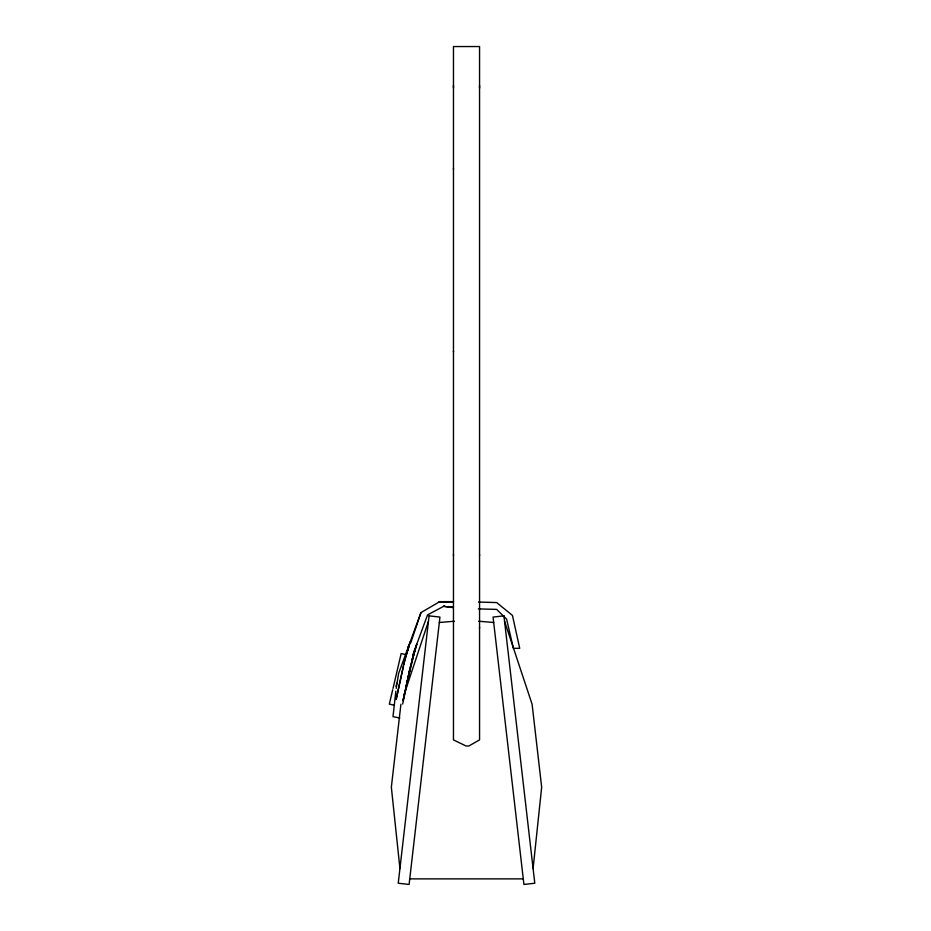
<?xml version="1.0" encoding="UTF-8"?>
<svg xmlns="http://www.w3.org/2000/svg" width="931" height="931" viewBox="0 0 931 931"><rect width="100%" height="100%" fill="white"/><g stroke="black" fill="none" stroke-linecap="round" stroke-linejoin="round"><path stroke-width="1.4" d="M453.467 555.435L453.467 351.034M453.467 169.279L453.467 85.396M479.558 627.226L479.558 739.889L468.863 745.987L466.012 745.987L453.467 739.889L453.467 554.515M479.558 555.435L479.558 85.396M533.091 868.565L541.667 787.172L532.101 704.232L504.555 621.28M400.924 704.232L391.346 787.172L399.934 868.565M395.861 691.256L392.987 716.661L399.806 718.01M396.222 688.37L398.584 673.497L420.975 612.598L439.735 601.647L453.618 601.635M405.893 688.451L409.675 670.029L405.707 688.195M402.681 704.034L410.571 666.305L415.179 648.5L402.96 700.787L410.571 666.305L416.751 644.24L412.165 659.532L415.179 648.5M403.472 666.212L396.175 699.321L404.275 661.732L408.628 646.184L406.987 653.178M392.696 689.743L389.333 704.127L394.185 705.186M393.033 688.393L401.156 653.55L406.021 654.598M396.036 686.426L396.792 683.179M403.775 664.827L408.628 646.184M407.929 650.001L410.199 641.913L406.172 655.401M403.635 696.074L428.458 621.28M410.734 642.821L420.975 612.598M412.794 655.005L427.527 614.926L444.262 606M439.327 622.49L454.375 621.233M453.164 601.705L438.955 601.938L453.374 601.729M409.745 878.876L523.28 878.876M478.464 602.066L496.665 602.555L512.446 615.414L519.707 648.337L513.4 648.337L506.615 619.162L496.665 609.398L478.383 608.909M478.65 621.233L493.698 622.49M453.176 607.536L443.482 606.302L453.397 607.524M448.3 606.57L452.35 607.14M479.558 88.073L479.558 46.55L453.467 46.55L453.467 88.073M479.558 554.515L479.558 628.157M453.467 168.36L453.467 351.953M429.086 615.868L398.235 883.24L409.105 884.45L439.956 617.078L429.086 615.868M503.939 615.868L493.069 617.078L523.92 884.45L534.79 883.24L503.939 615.868"/></g></svg>
